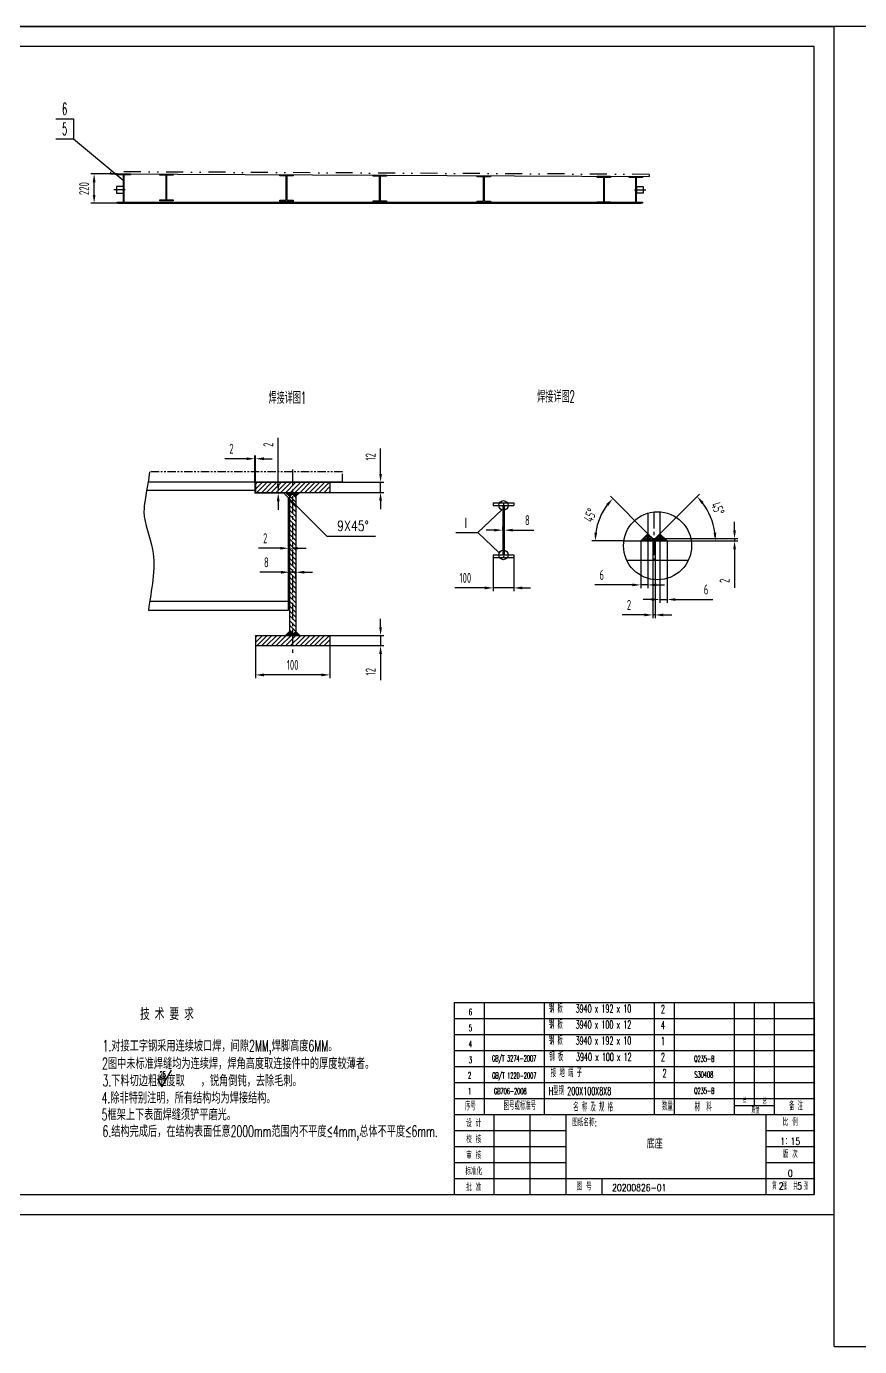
# Model space of a CAD drawing. Header units: millimetres. Extents: x 115735 to 194929, y 30422 to 45272.
# Drawn here: x 143318 to 149565, y 35372 to 45272 of the extents above; entities that cross this region are included whole.
import ezdxf
from ezdxf.enums import TextEntityAlignment as Align

# ---------------------------------------------------------------- set-up
doc = ezdxf.new("R2010")
doc.units = ezdxf.units.MM
for name, pattern in [('ACAD_ISO03W100', [30, 12, -18]), ('CENTER', [2, 1.25, -0.25, 0.25, -0.25]), ('DASHED', [0.75, 0.5, -0.25]), ('DIVIDE2', [15.875, 6.35, -3.175, 0, -3.175, 0, -3.175]), ('PHANTOM2', [1.25, 0.625, -0.125, 0.125, -0.125, 0.125, -0.125])]:
    doc.linetypes.add(name, pattern=pattern)
for name, color, linetype in [('08文字层', 1, 'Continuous'), ('09图框与明细表层', 4, 'Continuous'), ('2细线层', 4, 'Continuous'), ('3中心线层', 1, 'CENTER'), ('4虚线层', 6, 'DASHED'), ('5剖面线层', 2, 'Continuous'), ('6文字层', 3, 'Continuous'), ('7标注层', 4, 'Continuous'), ('CENTER', 1, 'CENTER'), ('DATA', 4, 'Continuous'), ('jiashe', 7, 'Continuous')]:
    doc.layers.add(name, color=color, linetype=linetype)
doc.styles.add('cooec', font='romans.shx', dxfattribs={"width": 0.5, "bigfont": 'hztxt.shx'})
doc.styles.add('JEREH', font='isocp.shx', dxfattribs={"width": 0.7, "bigfont": 'hzfs.shx'})
doc.styles.add('TH_GBDIM', font='romans.shx', dxfattribs={"width": 0.8, "bigfont": 'gbcbig.shx'})
doc.styles.add('残雪', font='romans.shx', dxfattribs={"width": 0.5, "bigfont": 'hztxt.shx'})
doc.dimstyles.new('副本 JEREH-双', dxfattribs={"dimscale": 25, "dimtxt": 3, "dimasz": 2.5, "dimexe": 1, "dimexo": 0, "dimgap": 1.5, "dimtad": 1, "dimdec": 0, "dimzin": 0, "dimdsep": 46, "dimtxsty": 'JEREH', "dimcen": 2.5, "dimclrd": 130, "dimclre": 130, "dimclrt": 3, "dimadec": 0, "dimazin": 0, "dimtfac": 0.714286, "dimtdec": 0, "dimtmove": 0, "dimatfit": 3, "dimfxl": 1, "dimtzin": 0, "dimlwd": -1, "dimlwe": -1, "dimarcsym": 0})

# ---------------------------------------------------------------- blocks, each defined once
blk = doc.blocks.new('*D91')
at = {"color": 130, "transparency": 16777216}
for p, q in [((144968.7, 42029.7), (144805.8, 42029.7)), ((145031.2, 41854), (145031.2, 42054.7)), ((145036, 42029.7), (145031.2, 42029.7)), ((145036, 41777.2), (145036, 42054.7)), ((145098.5, 42029.7), (145161, 42029.7))]:
    blk.add_line(p, q, dxfattribs=at)
for points in [[(144968.7, 42040.1), (144968.7, 42019.3), (145031.2, 42029.7)], [(145098.5, 42040.1), (145098.5, 42019.3), (145036, 42029.7)]]:
    blk.add_solid(points, dxfattribs=at)
at = {"layer": 'Defpoints', "color": 0, "transparency": 16777216}
for p in [(145031.2, 42029.7), (145031.2, 41854), (145036, 41777.2)]:
    blk.add_point(p, dxfattribs=at)
at = {"color": 3, "transparency": 16777216, "insert": (144856, 42104.7), "char_height": 75, "attachment_point": 5, "style": 'JEREH'}
blk.add_mtext('2', dxfattribs=at)
blk = doc.blocks.new('*D92')
at = {"layer": 'Defpoints', "color": 0, "transparency": 16777216}
for p in [(145036, 41777.2), (145206.1, 41777.2), (145247.2, 41772.4)]:
    blk.add_point(p, dxfattribs=at)
at = {"layer": 'jiashe', "color": 130, "transparency": 16777216}
for p, q in [((145206.1, 41839.7), (145206.1, 42185.4)), ((145036, 41777.2), (145231.1, 41777.2)), ((145247.2, 41772.4), (145181.1, 41772.4)), ((145206.1, 41772.4), (145206.1, 41777.2)), ((145206.1, 41709.9), (145206.1, 41647.4))]:
    blk.add_line(p, q, dxfattribs=at)
for points in [[(145195.7, 41839.7), (145216.6, 41839.7), (145206.1, 41777.2)], [(145195.7, 41709.9), (145216.6, 41709.9), (145206.1, 41772.4)]]:
    blk.add_solid(points, dxfattribs=at)
at = {"layer": 'jiashe', "color": 3, "transparency": 16777216, "insert": (145131.1, 42135.2), "char_height": 75, "attachment_point": 5, "rotation": 90, "style": 'JEREH'}
blk.add_mtext('2', dxfattribs=at)
blk = doc.blocks.new('*D93')
at = {"color": 130, "transparency": 16777216}
for p, q in [((145290.4, 41141.7), (145290.4, 41203.5)), ((145338.4, 41141.7), (145338.4, 41203.5)), ((145227.9, 41178.5), (145069.4, 41178.5)), ((145338.4, 41178.5), (145290.4, 41178.5)), ((145400.9, 41178.5), (145463.4, 41178.5))]:
    blk.add_line(p, q, dxfattribs=at)
for points in [[(145227.9, 41188.9), (145227.9, 41168), (145290.4, 41178.5)], [(145400.9, 41188.9), (145400.9, 41168), (145338.4, 41178.5)]]:
    blk.add_solid(points, dxfattribs=at)
at = {"layer": 'Defpoints', "color": 0, "transparency": 16777216}
for p in [(145290.4, 41178.5), (145290.4, 41141.7), (145338.4, 41141.7)]:
    blk.add_point(p, dxfattribs=at)
at = {"color": 3, "transparency": 16777216, "insert": (145117.4, 41253.5), "char_height": 75, "attachment_point": 5, "style": 'JEREH'}
blk.add_mtext('8', dxfattribs=at)
blk = doc.blocks.new('*D99')
at = {"color": 130, "transparency": 16777216}
for p, q in [((145036, 40628.4), (145036, 40383.7)), ((145592.8, 40628.4), (145592.8, 40383.7)), ((145530.3, 40408.7), (145098.5, 40408.7))]:
    blk.add_line(p, q, dxfattribs=at)
for points in [[(145098.5, 40419.1), (145098.5, 40398.3), (145036, 40408.7)], [(145530.3, 40419.1), (145530.3, 40398.3), (145592.8, 40408.7)]]:
    blk.add_solid(points, dxfattribs=at)
at = {"layer": 'Defpoints', "color": 0, "transparency": 16777216}
for p in [(145036, 40628.4), (145592.8, 40628.4), (145036, 40408.7)]:
    blk.add_point(p, dxfattribs=at)
at = {"color": 3, "transparency": 16777216, "insert": (145314.4, 40483.7), "char_height": 75, "attachment_point": 5, "style": 'JEREH'}
blk.add_mtext('100', dxfattribs=at)
blk = doc.blocks.new('*D100')
at = {"color": 130, "transparency": 16777216}
for p, q in [((145973.6, 40766.5), (145973.6, 40829)), ((145592.8, 40704), (145998.6, 40704)), ((145973.6, 40704), (145973.6, 40628.4)), ((145592.8, 40628.4), (145998.6, 40628.4)), ((145973.6, 40565.9), (145973.6, 40369.9))]:
    blk.add_line(p, q, dxfattribs=at)
for points in [[(145963.2, 40766.5), (145984.1, 40766.5), (145973.6, 40704)], [(145963.2, 40565.9), (145984.1, 40565.9), (145973.6, 40628.4)]]:
    blk.add_solid(points, dxfattribs=at)
at = {"layer": 'Defpoints', "color": 0, "transparency": 16777216}
for p in [(145592.8, 40704), (145592.8, 40628.4), (145973.6, 40628.4)]:
    blk.add_point(p, dxfattribs=at)
at = {"color": 3, "transparency": 16777216, "insert": (145898.6, 40432.6), "char_height": 75, "attachment_point": 5, "rotation": 90, "style": 'JEREH'}
blk.add_mtext('12', dxfattribs=at)
blk = doc.blocks.new('*D101')
at = {"layer": 'Defpoints', "color": 0, "transparency": 16777216}
for p in [(145592.8, 41854), (145592.8, 41777.2), (145973.6, 41777.2)]:
    blk.add_point(p, dxfattribs=at)
at = {"layer": 'jiashe', "color": 130, "transparency": 16777216}
for p, q in [((145973.6, 41916.5), (145973.6, 42106.9)), ((145592.8, 41854), (145998.6, 41854)), ((145973.6, 41777.2), (145973.6, 41854)), ((145592.8, 41777.2), (145998.6, 41777.2)), ((145973.6, 41714.7), (145973.6, 41652.2))]:
    blk.add_line(p, q, dxfattribs=at)
for points in [[(145963.2, 41916.5), (145984.1, 41916.5), (145973.6, 41854)], [(145963.2, 41714.7), (145984.1, 41714.7), (145973.6, 41777.2)]]:
    blk.add_solid(points, dxfattribs=at)
at = {"layer": 'jiashe', "color": 3, "transparency": 16777216, "insert": (145898.6, 42044.2), "char_height": 75, "attachment_point": 5, "rotation": 90, "style": 'JEREH'}
blk.add_mtext('12', dxfattribs=at)
blk = doc.blocks.new('*D102')
at = {"color": 130, "transparency": 16777216}
for p, q in [((146817.2, 41288.9), (146817.2, 41036.1)), ((146973.2, 41288.9), (146973.2, 41036.1)), ((146754.7, 41061.1), (146529.6, 41061.1)), ((146973.2, 41061.1), (146817.2, 41061.1)), ((147035.7, 41061.1), (147098.2, 41061.1))]:
    blk.add_line(p, q, dxfattribs=at)
for points in [[(146754.7, 41071.5), (146754.7, 41050.7), (146817.2, 41061.1)], [(147035.7, 41071.5), (147035.7, 41050.7), (146973.2, 41061.1)]]:
    blk.add_solid(points, dxfattribs=at)
at = {"layer": 'Defpoints', "color": 0, "transparency": 16777216}
for p in [(146817.2, 41288.9), (146973.2, 41288.9), (146973.2, 41061.1)]:
    blk.add_point(p, dxfattribs=at)
at = {"color": 3, "transparency": 16777216, "insert": (146609.2, 41136.1), "char_height": 75, "attachment_point": 5, "style": 'JEREH'}
blk.add_mtext('100', dxfattribs=at)
blk = doc.blocks.new('*D103')
at = {"color": 130, "transparency": 16777216}
for p, q in [((146826.7, 41494), (146764.2, 41494)), ((146889.2, 41494), (146889.2, 41519)), ((146889.2, 41494), (146901.2, 41494)), ((146901.2, 41494), (146901.2, 41519)), ((146963.7, 41494), (147122.2, 41494))]:
    blk.add_line(p, q, dxfattribs=at)
for points in [[(146826.7, 41504.4), (146826.7, 41483.6), (146889.2, 41494)], [(146963.7, 41504.4), (146963.7, 41483.6), (146901.2, 41494)]]:
    blk.add_solid(points, dxfattribs=at)
at = {"layer": 'Defpoints', "color": 0, "transparency": 16777216}
for p in [(146889.2, 41494), (146901.2, 41494), (146901.2, 41494)]:
    blk.add_point(p, dxfattribs=at)
at = {"color": 3, "transparency": 16777216, "insert": (147074.2, 41569), "char_height": 75, "attachment_point": 5, "style": 'JEREH'}
blk.add_mtext('8', dxfattribs=at)
blk = doc.blocks.new('*D94')
at = {"layer": 'Defpoints', "color": 0, "transparency": 16777216}
for p in [(148032.1, 41431.2), (148122.1, 41413.2), (148627.7, 41413.2)]:
    blk.add_point(p, dxfattribs=at)
at = {"layer": 'jiashe', "color": 130, "transparency": 16777216}
for p, q in [((148627.7, 41493.7), (148627.7, 41556.2)), ((148032.1, 41431.2), (148652.7, 41431.2)), ((148122.1, 41413.2), (148652.7, 41413.2)), ((148627.7, 41431.2), (148627.7, 41413.2)), ((148627.7, 41350.7), (148627.7, 41061.7))]:
    blk.add_line(p, q, dxfattribs=at)
for points in [[(148617.3, 41493.7), (148638.1, 41493.7), (148627.7, 41431.2)], [(148617.3, 41350.7), (148638.1, 41350.7), (148627.7, 41413.2)]]:
    blk.add_solid(points, dxfattribs=at)
at = {"layer": 'jiashe', "color": 3, "transparency": 16777216, "insert": (148552.7, 41114.3), "char_height": 75, "attachment_point": 5, "rotation": 90, "style": 'JEREH'}
blk.add_mtext('{2}{}{}', dxfattribs=at)
blk = doc.blocks.new('*D95')
at = {"layer": 'Defpoints', "color": 0, "transparency": 16777216}
for p in [(148014.1, 41431.2), (148032.1, 41431.2), (148014.1, 40858.3)]:
    blk.add_point(p, dxfattribs=at)
at = {"layer": 'jiashe', "color": 130, "transparency": 16777216}
for p, q in [((148014.1, 41431.2), (148014.1, 40833.3)), ((148032.1, 41431.2), (148032.1, 40833.3)), ((147951.6, 40858.3), (147783.9, 40858.3)), ((148032.1, 40858.3), (148014.1, 40858.3)), ((148094.6, 40858.3), (148157.1, 40858.3))]:
    blk.add_line(p, q, dxfattribs=at)
for points in [[(147951.6, 40868.7), (147951.6, 40847.9), (148014.1, 40858.3)], [(148094.6, 40868.7), (148094.6, 40847.9), (148032.1, 40858.3)]]:
    blk.add_solid(points, dxfattribs=at)
at = {"layer": 'jiashe', "color": 3, "transparency": 16777216, "insert": (147836.5, 40933.3), "char_height": 75, "attachment_point": 5, "style": 'JEREH'}
blk.add_mtext('{2}{}{}', dxfattribs=at)
blk = doc.blocks.new('*D96')
at = {"layer": 'Defpoints', "color": 0, "transparency": 16777216}
for p in [(147643.2, 41637.7), (147797.6, 41413.2), (147978.1, 41467.2), (148014.1, 41431.2), (148302.7, 41413.2)]:
    blk.add_point(p, dxfattribs=at)
at = {"layer": 'jiashe', "color": 130, "transparency": 16777216}
for p, q in [((147978.1, 41467.2), (147696.9, 41748.4)), ((147797.6, 41413.2), (147558, 41413.2))]:
    blk.add_line(p, q, dxfattribs=at)
blk.add_arc((148032.1, 41413.2), 449.2, 142.97916, 172.02084, dxfattribs=at)
for points in [[(147665.7, 41690.4), (147681.4, 41676.8), (147714.5, 41730.8)], [(147597.7, 41474.8), (147576.9, 41476.2), (147583, 41413.2)]]:
    blk.add_solid(points, dxfattribs=at)
at = {"layer": 'jiashe', "color": 3, "transparency": 16777216, "insert": (147545.1, 41606.8), "char_height": 75, "attachment_point": 5, "rotation": 68.31526, "style": 'JEREH'}
blk.add_mtext('{45°}{}{}', dxfattribs=at)
blk = doc.blocks.new('*D97')
at = {"layer": 'Defpoints', "color": 0, "transparency": 16777216}
for p in [(148468.3, 41534.9), (147797.6, 41413.2), (148032.1, 41431.2), (148068.1, 41467.2), (148302.7, 41413.2)]:
    blk.add_point(p, dxfattribs=at)
at = {"layer": 'jiashe', "color": 130, "transparency": 16777216}
for p, q in [((148068.1, 41467.2), (148364.3, 41763.3)), ((148302.7, 41413.2), (148509.3, 41413.2))]:
    blk.add_line(p, q, dxfattribs=at)
blk.add_arc((148014.1, 41413.2), 470.2, 7.62127, 37.37873, dxfattribs=at)
for points in [[(148379.9, 41691.8), (148395.6, 41705.5), (148346.6, 41745.7)], [(148490.6, 41476.2), (148469.8, 41474.8), (148484.3, 41413.2)]]:
    blk.add_solid(points, dxfattribs=at)
at = {"layer": 'jiashe', "color": 3, "transparency": 16777216, "insert": (148502.4, 41655.8), "char_height": 75, "attachment_point": 5, "rotation": 296.42224, "style": 'JEREH'}
blk.add_mtext('45°', dxfattribs=at)
blk = doc.blocks.new('*D104')
at = {"layer": 'Defpoints', "color": 0, "transparency": 16777216}
for p in [(147924.1, 41413.2), (147978.1, 41467.2), (147978.1, 41083.6)]:
    blk.add_point(p, dxfattribs=at)
at = {"layer": 'jiashe', "color": 130, "transparency": 16777216}
for p, q in [((147924.1, 41413.2), (147924.1, 41058.6)), ((147978.1, 41467.2), (147978.1, 41058.6)), ((147861.6, 41083.6), (147581.3, 41083.6)), ((147978.1, 41083.6), (147924.1, 41083.6)), ((148040.6, 41083.6), (148103.1, 41083.6))]:
    blk.add_line(p, q, dxfattribs=at)
for points in [[(147861.6, 41094), (147861.6, 41073.2), (147924.1, 41083.6)], [(148040.6, 41094), (148040.6, 41073.2), (147978.1, 41083.6)]]:
    blk.add_solid(points, dxfattribs=at)
at = {"layer": 'jiashe', "color": 3, "transparency": 16777216, "insert": (147632.1, 41158.6), "char_height": 75, "attachment_point": 5, "style": 'JEREH'}
blk.add_mtext('6', dxfattribs=at)
blk = doc.blocks.new('*D98')
at = {"layer": 'Defpoints', "color": 0, "transparency": 16777216}
for p in [(148068.1, 41467.2), (148122.1, 41413.2), (148068.1, 40974.1)]:
    blk.add_point(p, dxfattribs=at)
at = {"layer": 'jiashe', "color": 130, "transparency": 16777216}
for p, q in [((148068.1, 41467.2), (148068.1, 40949.1)), ((148122.1, 41413.2), (148122.1, 40949.1)), ((148005.6, 40974.1), (147943.1, 40974.1)), ((148068.1, 40974.1), (148122.1, 40974.1)), ((148184.6, 40974.1), (148465, 40974.1))]:
    blk.add_line(p, q, dxfattribs=at)
for points in [[(148005.6, 40984.5), (148005.6, 40963.7), (148068.1, 40974.1)], [(148184.6, 40984.5), (148184.6, 40963.7), (148122.1, 40974.1)]]:
    blk.add_solid(points, dxfattribs=at)
at = {"layer": 'jiashe', "color": 3, "transparency": 16777216, "insert": (148414.1, 41049.1), "char_height": 75, "attachment_point": 5, "style": 'JEREH'}
blk.add_mtext('6', dxfattribs=at)
blk = doc.blocks.new('*D105')
at = {"color": 130, "transparency": 16777216}
for p, q in [((145284, 41345.2), (145284, 41383.5)), ((145290.4, 41345.2), (145290.4, 41383.5)), ((145221.5, 41358.5), (145058.6, 41358.5)), ((145290.4, 41358.5), (145284, 41358.5)), ((145352.9, 41358.5), (145415.4, 41358.5))]:
    blk.add_line(p, q, dxfattribs=at)
for points in [[(145221.5, 41368.9), (145221.5, 41348), (145284, 41358.5)], [(145352.9, 41368.9), (145352.9, 41348), (145290.4, 41358.5)]]:
    blk.add_solid(points, dxfattribs=at)
at = {"layer": 'Defpoints', "color": 0, "transparency": 16777216}
for p in [(145284, 41358.5), (145284, 41345.2), (145290.4, 41345.2)]:
    blk.add_point(p, dxfattribs=at)
at = {"color": 3, "transparency": 16777216, "insert": (145108.8, 41433.5), "char_height": 75, "attachment_point": 5, "style": 'JEREH'}
blk.add_mtext('2', dxfattribs=at)
blk = doc.blocks.new('A$C4B3E1733')
at = {"color": 4}
for p, q in [((-4, -8), (-4, -192)), ((4, -192), (4, -8))]:
    blk.add_line(p, q, dxfattribs=at)
for points in [[(-4, -8), (-50, -8), (-50, 0), (50, 0), (50, -8), (4, -8)], [(4, -192), (50, -192), (50, -200), (-50, -200), (-50, -192), (-4, -192)]]:
    blk.add_lwpolyline(points, dxfattribs=at)
blk = doc.blocks.new('*D121')
at = {"color": 130, "transparency": 16777216}
for p, q in [((143998.1, 44165.8), (143801.1, 44165.8)), ((143826.1, 44008.5), (143826.1, 44103.3)), ((143998.1, 43946), (143801.1, 43946))]:
    blk.add_line(p, q, dxfattribs=at)
for points in [[(143815.7, 44103.3), (143836.5, 44103.3), (143826.1, 44165.8)], [(143815.7, 44008.5), (143836.5, 44008.5), (143826.1, 43946)]]:
    blk.add_solid(points, dxfattribs=at)
at = {"layer": 'Defpoints', "color": 0, "transparency": 16777216}
for p in [(143826.1, 44165.8), (143998.1, 44165.8), (143998.1, 43946)]:
    blk.add_point(p, dxfattribs=at)
at = {"color": 3, "transparency": 16777216, "insert": (143751.1, 44055.9), "char_height": 75, "attachment_point": 5, "rotation": 90, "style": 'JEREH'}
blk.add_mtext('220', dxfattribs=at)
blk = doc.blocks.new('A$C0C30116C')
at = {"layer": '2细线层'}
for p, q in [((0, 0), (0, 9900)), ((14016.7, 9900), (0, 9900)), ((0, 0), (14016.7, 0))]:
    blk.add_line(p, q, dxfattribs=at)

msp = doc.modelspace()

# ---------------------------------------------------------------- hatches: boundary and pattern name
at = {"layer": '5剖面线层'}
h = msp.add_hatch(dxfattribs=at)
h.set_pattern_fill('ANSI31', color=256, scale=8, style=0)
h.set_pattern_definition([(45, (143270.015, 40215.947), (-17.96051, 17.96051), [])])
h.paths.add_polyline_path([(145592.8, 40628.4), (145592.8, 40704), (145314.4, 40704.1), (145314.4, 40628.4)])
h.paths.add_polyline_path([(145314.4, 40628.4), (145314.4, 40704.1), (145036, 40704.2), (145036, 40628.4)])
h.paths.add_polyline_path([(145592.8, 41777.2), (145592.8, 41854), (145314.4, 41854), (145314.4, 41777.2)])
h.paths.add_polyline_path([(145314.4, 41777.2), (145314.4, 41854), (145036, 41854), (145036, 41777.2)])
h = msp.add_hatch(dxfattribs=at)
h.set_pattern_fill('ANGLE', color=256, scale=0.96, style=0)
h.set_pattern_definition([(0, (137863.94, 36554.143), (0, 6.7056), [4.8768, -1.8288]), (90, (137863.94, 36554.143), (-6.7056, 4e-16), [4.8768, -1.8288])])
h.paths.add_polyline_path([(145261.6, 41777.2), (145290.4, 41748.4), (145309.6, 41767.6), (145314.4, 41767.6), (145314.4, 41777.2)])
h.paths.add_polyline_path([(145314.4, 41777.2), (145314.4, 41767.6), (145319.2, 41767.6), (145338.4, 41748.4), (145367.2, 41777.2)])
h = msp.add_hatch(dxfattribs=at)
h.set_pattern_fill('ANSI31', color=256, scale=8, angle=90, style=0)
h.set_pattern_definition([(135, (143270.015, 40215.947), (-17.9605, -17.9605), [])])
h.paths.add_polyline_path([(145338.4, 41748.4), (145319.2, 41767.6), (145314.4, 41767.6), (145314.4, 40714.8), (145319.2, 40714.8), (145338.4, 40734)])
h.paths.add_polyline_path([(145314.4, 41767.6), (145309.6, 41767.6), (145290.4, 41748.4), (145290.4, 40734), (145309.6, 40714.8), (145314.4, 40714.8)])
h = msp.add_hatch(dxfattribs=at)
h.set_pattern_fill('ANGLE', color=256, scale=1.8, style=0)
h.set_pattern_definition([(0, (134053.439, 51206.365), (0, -12.573), [9.144, -3.429]), (270, (134053.439, 51206.365), (-12.573, -8e-16), [9.144, -3.429])])
h.paths.add_polyline_path([(147924.1, 41413.2), (147978.1, 41467.2), (148014.1, 41431.2), (148023.1, 41431.2), (148023.1, 41413.2)])
h.paths.add_polyline_path([(148023.1, 41413.2), (148023.1, 41431.2), (148032.1, 41431.2), (148068.1, 41467.2), (148122.1, 41413.2)])
h = msp.add_hatch(dxfattribs=at)
h.set_pattern_fill('ANGLE', color=256, scale=0.96, style=0)
h.set_pattern_definition([(0, (137863.94, 45928.255), (0, -6.7056), [4.8768, -1.8288]), (270, (137863.94, 45928.255), (-6.7056, -4e-16), [4.8768, -1.8288])])
h.paths.add_polyline_path([(145314.4, 40705.2), (145261.6, 40705.2), (145290.4, 40734), (145309.6, 40714.8), (145314.4, 40714.8)])
h.paths.add_polyline_path([(145367.2, 40705.2), (145314.4, 40705.2), (145314.4, 40714.8), (145319.2, 40714.8), (145338.4, 40734)])

# ---------------------------------------------------------------- linework, layer by layer
at = {"color": 4}
for p, q in [((143672.4, 44577.7), (143672.4, 44427.7)), ((143672.4, 44427.7), (144044.1, 44118.7)), ((143948.1, 44166), (147988.1, 44146)), ((144044.1, 44158), (144044.1, 43954)), ((144052.1, 43954), (144052.1, 44158)), ((144044.1, 44071), (144044.1, 44021)), ((147892.1, 44071), (147892.1, 44021)), ((144098.1, 43954), (147838.1, 43954)), ((149224.7, 37952.1), (149224.7, 36511.8)), ((146524.7, 36511.8), (149224.7, 36511.8))]:
    msp.add_line(p, q, dxfattribs=at)
at = {"color": 4, "linetype": 'DIVIDE2', "ltscale": 20}
for p, q in [((147988.1, 44162), (143948.1, 44182)), ((143948.1, 44182), (143948.1, 44166)), ((147988.1, 44162), (147988.1, 44146))]:
    msp.add_line(p, q, dxfattribs=at)
at = {"lineweight": -3}
for p, q in [((144044.1, 44071), (143994.1, 44071)), ((143994.1, 44071), (143994.1, 44021)), ((147892.1, 44071), (147942.1, 44071)), ((147942.1, 44071), (147942.1, 44021)), ((143994.1, 44021), (144044.1, 44021)), ((147942.1, 44021), (147892.1, 44021)), ((144004.1, 43946), (147926.1, 43946))]:
    msp.add_line(p, q, dxfattribs=at)
at = {"color": 1, "linetype": 'CENTER', "ltscale": 100}
for p, q in [((144059.6, 44046), (143973.8, 44046)), ((147876.5, 44046), (147962.3, 44046))]:
    msp.add_line(p, q, dxfattribs=at)
for p, q in [((144220.4, 41793), (144970.2, 41793)), ((144949.6, 41854), (144262.1, 41854)), ((144970.2, 41793), (145031.2, 41793)), ((145031.2, 41854), (145031.2, 41772.4)), ((145036, 41854), (145036, 41777.2)), ((145036, 41854), (145592.8, 41854)), ((145592.8, 41854), (145592.8, 41777.2)), ((145247.2, 41772.4), (145031.2, 41772.4)), ((145036, 41777.2), (145592.8, 41777.2)), ((145247.2, 41772.4), (145290.4, 41729.2)), ((145290.4, 41748.4), (145261.6, 41777.2)), ((145284, 40894), (145284, 41735.6)), ((145290.4, 41748.4), (145309.6, 41767.6)), ((145290.4, 41748.4), (145290.4, 40734)), ((145290.4, 40961.3), (145290.4, 41729.2)), ((145309.6, 41767.6), (145319.2, 41767.6)), ((145338.4, 41748.4), (145319.2, 41767.6)), ((145338.4, 41748.4), (145367.2, 41777.2)), ((145338.4, 41748.4), (145338.4, 40734)), ((145338.4, 41748.4), (145338.4, 40734)), ((146817.2, 41699.1), (146973.2, 41699.1)), ((146817.2, 41699.1), (146817.2, 41679.9)), ((146817.2, 41679.9), (146973.2, 41679.9)), ((146889.2, 41679.9), (146889.2, 41308.1)), ((146901.2, 41679.9), (146901.2, 41308.1)), ((146973.2, 41699.1), (146973.2, 41679.9)), ((146703.1, 41476.4), (146881.7, 41647)), ((147978.1, 41621.9), (147978.1, 41467.2)), ((148068.1, 41631.7), (148068.1, 41467.2)), ((146537.6, 41476.4), (146703.1, 41476.4)), ((146703.1, 41476.4), (146863.1, 41323.2)), ((147797.6, 41413.2), (148302.7, 41413.2)), ((147978.1, 41467.2), (147924.1, 41413.2)), ((147978.1, 41467.2), (148014.1, 41431.2)), ((148014.1, 41431.2), (148032.1, 41431.2)), ((148068.1, 41467.2), (148032.1, 41431.2)), ((148068.1, 41467.2), (148122.1, 41413.2)), ((146817.2, 41308.1), (146973.2, 41308.1)), ((146817.2, 41308.1), (146817.2, 41288.9)), ((146817.2, 41288.9), (146973.2, 41288.9)), ((146973.2, 41308.1), (146973.2, 41288.9)), ((147819, 41269.2), (148281.3, 41269.2)), ((144233.5, 40894), (145284, 40894)), ((144242.8, 40961.3), (145284, 40961.3)), ((145036, 40704.2), (145592.8, 40704)), ((145036, 40704.2), (145036, 40628.4)), ((145290.4, 40734), (145261.6, 40705.2)), ((145290.4, 40734), (145309.6, 40714.8)), ((145309.6, 40714.8), (145319.2, 40714.8)), ((145338.4, 40734), (145319.2, 40714.8)), ((145338.4, 40734), (145367.2, 40705.2)), ((145592.8, 40704), (145592.8, 40628.4)), ((145036, 40628.4), (145592.8, 40628.4))]:
    msp.add_line(p, q)
at = {"color": 4}
for points in [[(144044.1, 44158), (143998.1, 44158), (143998.1, 44166), (144098.1, 44166), (144098.1, 44158), (144052.1, 44158)], [(144052.1, 43954), (144098.1, 43954), (144098.1, 43946), (143998.1, 43946), (143998.1, 43954), (144044.1, 43954)]]:
    msp.add_lwpolyline(points, dxfattribs=at)
for centre, radius in [((146895.2, 41679.9), 35.5), ((148050.1, 41377.2), 255.1), ((146895.2, 41308.1), 35.5)]:
    msp.add_circle(centre, radius)
msp.add_open_spline([(144242.1, 41930.8), (144216.4, 41752.2), (144171.5, 41601.1), (144317.2, 41296.2), (144251.9, 41045.7), (144233.5, 40894)], degree=3, knots=[30.699122, 30.699122, 30.699122, 30.699122, 69.968024, 130.677328, 225.475541, 225.475541, 225.475541, 225.475541])
at = {"layer": '09图框与明细表层'}
for p, q in [((136759.7, 45271.8), (149374.7, 45271.8)), ((149374.7, 45271.8), (136759.7, 45271.8)), ((149374.7, 36361.8), (149374.7, 45271.8)), ((146524.7, 37111.9), (147364.9, 37111.9)), ((146824.7, 36511.8), (146824.7, 37111.9)), ((147094.8, 36511.8), (147094.8, 37111.9)), ((147364.9, 36511.8), (147364.9, 37111.9)), ((147364.9, 37111.9), (148865.2, 37111.9)), ((148865.2, 36511.8), (148865.2, 37115.6)), ((148865.2, 37111.9), (149225.3, 37111.9)), ((146524.7, 36991.9), (147364.9, 36991.9)), ((148865.2, 36991.9), (149225.3, 36991.9)), ((146524.7, 36871.8), (147364.9, 36871.8)), ((148865.2, 36871.8), (149225.3, 36871.8)), ((146524.7, 36751.8), (147364.9, 36751.8)), ((148865.2, 36751.8), (149225.3, 36751.8)), ((146524.7, 36631.8), (147364.9, 36631.8)), ((147364.9, 36631.8), (149225.3, 36631.8)), ((147634.9, 36511.8), (147634.9, 36631.8)), ((136759.7, 36361.8), (149374.7, 36361.8))]:
    msp.add_line(p, q, dxfattribs=at)
at = {"layer": '09图框与明细表层', "color": 7}
for p, q in [((149224.7, 45121.8), (137134.7, 45121.8)), ((149224.7, 36511.8), (149224.7, 45121.8)), ((146524.7, 37952.1), (146524.7, 36511.8)), ((146524.7, 37111.9), (149225.3, 37111.9)), ((137134.7, 36511.8), (149224.7, 36511.8)), ((143824.7, 36511.8), (146524.7, 36511.8))]:
    msp.add_line(p, q, dxfattribs=at)
at = {"layer": '2细线层', "ltscale": 5}
for p, q in [((143538.2, 44577.7), (143672.4, 44577.7)), ((143538.2, 44427.7), (143672.4, 44427.7))]:
    msp.add_line(p, q, dxfattribs=at)
at = {"layer": '2细线层'}
msp.add_line((144299.9, 37379.3), (144333.8, 37320.7), dxfattribs=at)
at = {"layer": '3中心线层', "linetype": 'ACAD_ISO03W100', "lineweight": -3}
for p, q in [((144039.1, 44046), (144056.1, 44046)), ((147897.1, 44046), (147880.1, 44046))]:
    msp.add_line(p, q, dxfattribs=at)
at = {"layer": '4虚线层', "linetype": 'PHANTOM2', "ltscale": 100}
for p, q in [((145688.8, 41930.8), (144242.1, 41930.8)), ((145688.8, 41854), (145688.8, 41930.8))]:
    msp.add_line(p, q, dxfattribs=at)
at = {"layer": '4虚线层'}
msp.add_line((145688.8, 41854), (144230.5, 41854), dxfattribs=at)
at = {"layer": '7标注层'}
for p, q in [((144333.8, 37320.7), (144405.9, 37445.6)), ((144299.9, 37379.3), (144367.7, 37379.3))]:
    msp.add_line(p, q, dxfattribs=at)
at = {"layer": '7标注层', "extrusion": (-1.37012e-16, 1.37012e-16, -1)}
msp.add_lwpolyline([(-145290.4, 41729.2), (-145572.6, 41447.1)], dxfattribs=at)
at = {"layer": 'CENTER', "color": 1, "ltscale": 100}
for p, q in [((145314.4, 41949.5), (145314.4, 40566.9)), ((146895.2, 41699.1), (146895.2, 41288.9)), ((148023.1, 41630.9), (148023.1, 41269.2))]:
    msp.add_line(p, q, dxfattribs=at)
at = {"layer": 'DATA'}
for p, q in [((146524.7, 37952.1), (149224.7, 37952.1)), ((146749.7, 37952.1), (146749.7, 37111.9)), ((147199.2, 37952.1), (147199.2, 37111.9)), ((148024.4, 37952.1), (148024.4, 37111.9)), ((148174.4, 37952.1), (148174.4, 37111.9)), ((148624.5, 37952.1), (148624.5, 37111.9)), ((148774.6, 37952.1), (148774.6, 37180)), ((148924.6, 37952.1), (148924.6, 37111.9)), ((146524.7, 37832.1), (149224.7, 37832.1)), ((146524.7, 37712), (149225.3, 37712)), ((146524.7, 37712), (149224.7, 37712)), ((146524.7, 37592), (149225.3, 37592)), ((146524.7, 37592), (149224.7, 37592)), ((146524.7, 37472), (149224.6, 37472)), ((146524.7, 37352), (149225.3, 37352)), ((146524.7, 37352), (149224.7, 37352)), ((146524.7, 37231.9), (149225.3, 37231.9)), ((148624.5, 37180), (148924.6, 37180))]:
    msp.add_line(p, q, dxfattribs=at)
at = {"layer": 'jiashe', "color": 2, "extrusion": (0, 1, 0), "elevation": 41447.1}
msp.add_lwpolyline([(-145936.7, 0), (-145572.6, 0)], dxfattribs=at)

# ---------------------------------------------------------------- block references
at = {"color": 4}
for p in [(144368.2, 44163.9), (145268.1, 44159.5), (145968.1, 44156), (146748.1, 44152.1), (147648.1, 44147.7), (147888.1, 44146)]:
    msp.add_blockref('A$C4B3E1733', p, dxfattribs=at)
at = {"layer": '7标注层'}
msp.add_blockref('A$C0C30116C', (149374.7, 35371.8), dxfattribs=at)

# ---------------------------------------------------------------- texts
at = {"layer": '08文字层', "style": 'TH_GBDIM', "width": 0.8}
msp.add_text('底座', height=75.02, dxfattribs=at).set_placement((147968.7, 36857))
at = {"layer": '09图框与明细表层', "style": 'TH_GBDIM'}
for s, height, width, p in [('设 计', 52.51, 0.8, (146672.1, 37051.5)), ('比 例', 52.51, 0.8, (149045.3, 37061.1)), ('校 核', 52.51, 0.8, (146672.1, 36931.5)), ('1：15', 52.51, 0.8, (149045.3, 36911)), ('审 核', 52.51, 0.8, (146672.1, 36811.5)), ('版 次', 52.51, 0.8, (149045.3, 36821)), ('标准化', 52.51, 0.8, (146672.1, 36691.5)), ('0', 52.5, 0.8, (149045.3, 36671)), ('批 准', 52.51, 0.8, (146672.1, 36571.4)), ('图 号', 52.51, 0.8, (147499.9, 36575.4)), ('第  张  共  张', 52.51, 0.6, (149045.3, 36581)), ('  2   5  ', 52.51, 0.8, (149046.4, 36577.1))]:
    msp.add_text(s, height=height, dxfattribs=dict(at, width=width)).set_placement(p, align=Align.MIDDLE)
at = {"layer": '09图框与明细表层', "style": 'TH_GBDIM', "width": 0.8}
msp.add_text('图纸名称:', height=52.51, dxfattribs=at).set_placement((147409.9, 37051.9), align=Align.MIDDLE_LEFT)
msp.add_text('20200826-01', height=52.512, dxfattribs=at).set_placement((147709.8, 36538))
at = {"layer": '2细线层', "ltscale": 5, "style": '残雪', "width": 0.5}
for s, p in [('6', (143604.8, 44652.4)), ('5', (143604.8, 44502.4))]:
    msp.add_text(s, height=90, dxfattribs=at).set_placement(p, align=Align.MIDDLE_CENTER)
for s, p in [('焊接详图1', (145274.1, 42491.5)), ('焊接详图2', (147288.7, 42500.9))]:
    msp.add_text(s, height=90, dxfattribs=at).set_placement(p, align=Align.MIDDLE)
at = {"layer": '6文字层', "style": 'cooec', "width": 0.5}
msp.add_text('I', height=75, dxfattribs=at).set_placement((146606.1, 41512.7))
at = {"layer": '7标注层', "style": 'cooec'}
for s, height, width, p in [('技 术 要 求', 90, 0.6, (144371.7, 37869.8)), ('25', 45, 0.5, (144340.5, 37412))]:
    msp.add_text(s, height=height, dxfattribs=dict(at, width=width)).set_placement(p, align=Align.MIDDLE)
at = {"layer": 'DATA'}
for s, height, style, width, p in [('钢 板    3940 x 192 x 10', 60, '残雪', 0.5, (147235.2, 37876)), ('2', 60, '残雪', 0.5, (148075.9, 37872.4)), ('6', 48, '残雪', 0.5, (146634.6, 37857)), ('钢 板    3940 x 100 x 12', 60, '残雪', 0.5, (147235.2, 37756)), ('5', 48, '残雪', 0.5, (146634.6, 37736.9)), ('4', 60, '残雪', 0.5, (148075.9, 37752.4)), ('1.对接工字钢采用连续坡口焊，间隙2MM,焊脚高度6MM。', 85, 'cooec', 0.6, (143888.9, 37584.9)), ('4', 48, '残雪', 0.5, (146634.6, 37616.9)), ('钢 板    3940 x 192 x 10', 60, '残雪', 0.5, (147235.2, 37636)), ('1', 60, '残雪', 0.5, (148075.9, 37632.4)), ('2图中未标准焊缝均为连续焊，焊角高度取连接件中的厚度较薄者。', 85, 'cooec', 0.6, (143885.9, 37452.3)), ('3', 48, '残雪', 0.5, (146634.6, 37496.9)), ('GB/T 3274-2007', 45, '残雪', 0.5, (146808.8, 37510.6)), ('钢 板    3940 x 100 x 12', 60, '残雪', 0.5, (147237.9, 37513.5)), ('2', 60, '残雪', 0.5, (148075.9, 37512.4)), ('Q235-B', 45, '残雪', 0.5, (148324.4, 37507.8)), ('2', 48, '残雪', 0.5, (146628.2, 37382.5)), ('GB/T 1220-2007', 45, '残雪', 0.5, (146809.5, 37381.3)), ('接 地 端 子', 60, '残雪', 0.5, (147249.8, 37393.4)), ('2', 60, '残雪', 0.5, (148087.8, 37392.3)), ('S30408', 45, '残雪', 0.5, (148326.6, 37388.7)), ('3.下料切边粗糙度取   ，锐角倒钝，去除毛刺。', 85, 'cooec', 0.6, (143888.9, 37323.6)), ('H型钢 200X100X8X8', 60, '残雪', 0.5, (147235.2, 37258.4)), ('4.除非特别注明，所有结构均为焊接结构。', 85, 'cooec', 0.6, (143882.1, 37194.5)), ('1', 48, '残雪', 0.5, (146628.2, 37262.5)), ('GB706-2008', 45, '残雪', 0.5, (146823.5, 37264.8)), ('Q235-B', 45, '残雪', 0.5, (148324.4, 37267.7)), ('单', 45, '残雪', 0.5, (148688.4, 37189.5)), ('总', 45, '残雪', 0.5, (148838.4, 37189.5)), ('5框架上下表面焊缝须铲平磨光。', 85, 'cooec', 0.6, (143882.4, 37069)), ('序号', 60.01, '残雪', 0.5, (146606.7, 37144.3)), ('图号或标准号', 60.01, '残雪', 0.5, (146896.6, 37145.8)), ('名 称 及 规 格', 60.01, '残雪', 0.5, (147418.1, 37135.7)), ('数量', 60.01, '残雪', 0.5, (148083.5, 37143.4)), ('材  料', 60.01, '残雪', 0.5, (148327.9, 37138)), ('质量', 45.01, '残雪', 0.5, (148754.8, 37120.1)), ('备 注', 60.01, '残雪', 0.5, (149035.8, 37143.9)), ('6.结构完成后，在结构表面任意2000mm范围内不平度≤4mm,总体不平度≤6mm.', 85, 'cooec', 0.6, (143888.8, 36943.9))]:
    msp.add_text(s, height=height, dxfattribs=dict(at, style=style, width=width)).set_placement(p)
at = {"layer": 'jiashe', "color": 2, "insert": (145648.2, 41564), "char_height": 75, "width": 475.556, "attachment_point": 1, "style": '残雪'}
msp.add_mtext('\\Fromans.shx,gbcbig.shx;\\W0.8000000000;\\T1.0000000000;\\o\\l9X45°', dxfattribs=at)

# ---------------------------------------------------------------- dimensions: what is measured, and where the dimension line sits
at = {"color": 4}
dim = msp.add_linear_dim(base=(143826.1, 44165.8), p1=(143998.1, 43946), p2=(143998.1, 44165.8), angle=90, dimstyle='副本 JEREH-双', override={"dimfxl": 300}, dxfattribs=at)
dim.commit()
dim.dimension.update_dxf_attribs({"geometry": '*D121', "text_midpoint": (143751.1, 44055.9)})
for base, p1, p2, text, picture, middle in [((145031.2, 42029.7), (145036, 41777.2), (145031.2, 41854), '2', '*D91', (144856, 42029.7)), ((146973.2, 41061.1), (146817.2, 41288.9), (146973.2, 41288.9), '100', '*D102', (146609.2, 41061.1))]:
    dim = msp.add_linear_dim(base=base, p1=p1, p2=p2, text=text, dimstyle='副本 JEREH-双', dxfattribs=at)
    dim.commit()
    dim.dimension.update_dxf_attribs({"geometry": picture, "text_midpoint": middle, "dimtype": 160})
for base, p1, p2, text, picture, middle in [((146901.2, 41494), (146889.2, 41494), (146901.2, 41494), '8', '*D103', (147074.2, 41569)), ((145284, 41358.5), (145290.4, 41345.2), (145284, 41345.2), '2', '*D105', (145108.8, 41433.5)), ((145290.4, 41178.5), (145338.4, 41141.7), (145290.4, 41141.7), '8', '*D93', (145117.4, 41253.5)), ((145036, 40408.7), (145592.8, 40628.4), (145036, 40628.4), '100', '*D99', (145314.4, 40483.7))]:
    dim = msp.add_linear_dim(base=base, p1=p1, p2=p2, text=text, dimstyle='副本 JEREH-双', dxfattribs=at)
    dim.commit()
    dim.dimension.update_dxf_attribs({"geometry": picture, "text_midpoint": middle})
dim = msp.add_linear_dim(base=(145973.6, 40628.4), p1=(145592.8, 40704), p2=(145592.8, 40628.4), angle=90, text='12', dimstyle='副本 JEREH-双', dxfattribs=at)
dim.commit()
dim.dimension.update_dxf_attribs({"geometry": '*D100', "text_midpoint": (145973.6, 40432.6), "dimtype": 160})
at = {"layer": 'jiashe', "color": 2}
for base, p1, p2, angle, text, picture, middle in [((145206.1, 41777.2), (145247.2, 41772.4), (145036, 41777.2), 90, '2', '*D92', (145206.1, 42135.2)), ((145973.6, 41777.2), (145592.8, 41854), (145592.8, 41777.2), 90, '12', '*D101', (145973.6, 42044.2)), ((148627.7, 41413.2), (148032.1, 41431.2), (148122.1, 41413.2), 90, '{2}{}{}', '*D94', (148627.7, 41114.3)), ((148068.1, 40974.1), (148122.1, 41413.2), (148068.1, 41467.2), 180, '6', '*D98', (148414.1, 40974.1))]:
    dim = msp.add_linear_dim(base=base, p1=p1, p2=p2, angle=angle, text=text, dimstyle='副本 JEREH-双', dxfattribs=at)
    dim.commit()
    dim.dimension.update_dxf_attribs({"geometry": picture, "text_midpoint": middle, "dimtype": 160})
dim = msp.add_angular_dim_2l(base=(147643.2, 41637.7), line1=((147978.1, 41467.2), (148014.1, 41431.2)), line2=((147797.6, 41413.2), (148302.7, 41413.2)), text='{<>}{}{}', dimstyle='副本 JEREH-双', dxfattribs=at)
dim.commit()
dim.dimension.update_dxf_attribs({"geometry": '*D96', "text_midpoint": (147614.8, 41579.1), "dimtype": 162})
dim = msp.add_angular_dim_2l(base=(148468.3, 41534.9), line1=((148068.1, 41467.2), (148032.1, 41431.2)), line2=((147797.6, 41413.2), (148302.7, 41413.2)), dimstyle='副本 JEREH-双', dxfattribs=at)
dim.commit()
dim.dimension.update_dxf_attribs({"geometry": '*D97', "text_midpoint": (148435.2, 41622.4), "dimtype": 162})
dim = msp.add_linear_dim(base=(147978.1, 41083.6), p1=(147924.1, 41413.2), p2=(147978.1, 41467.2), text='6', dimstyle='副本 JEREH-双', dxfattribs=at)
dim.commit()
dim.dimension.update_dxf_attribs({"geometry": '*D104', "text_midpoint": (147632.1, 41083.6), "dimtype": 160})
dim = msp.add_linear_dim(base=(148014.1, 40858.3), p1=(148032.1, 41431.2), p2=(148014.1, 41431.2), text='{2}{}{}', dimstyle='副本 JEREH-双', dxfattribs=at)
dim.commit()
dim.dimension.update_dxf_attribs({"geometry": '*D95', "text_midpoint": (147836.5, 40933.3)})

doc.saveas('drawing.dxf')
